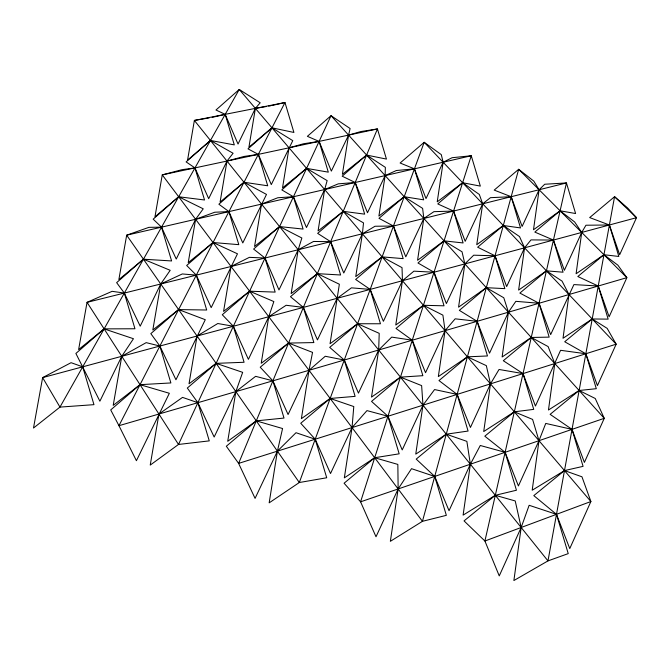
<?xml version="1.0" encoding="UTF-8"?>
<svg xmlns="http://www.w3.org/2000/svg" width="670" height="670" viewBox="0 0 670 670"><rect width="100%" height="100%" fill="white"/><g stroke="black" fill="none" stroke-linecap="round" stroke-linejoin="round"><path stroke-width="1" d="M212.139 117.384L225.187 114.352L238.034 144.05L255.379 108.381L260.203 102.786L239.24 89.462L215.975 110.014L225.187 114.352L234.299 144.888L210.447 140.465L187.567 160.122L194.375 120.441L284.976 102.527L293.912 132.451L271.978 127.819L248.922 147.207L255.379 108.381L266.61 106.48M271.719 105.559L284.976 102.527L118.959 425.693L136.412 460.709L169.351 393.282L140.03 384.672L113.205 405.375L121.764 356.306L133.456 338.719L104.11 328.878L78.616 349.581L87.041 302.354L112.116 291.324L124.327 293.066L140.198 326.164L160.733 283.996L170.205 270.312L143.43 259.206L118.858 279.599L126.672 235.187L148.908 227.348L161.52 227.155L176.252 259.055L195.607 219.299L203.236 208.822L178.681 196.762L154.971 216.795L162.249 174.887L182.081 169.661L194.962 167.902L208.688 198.672L226.988 161.068L233.093 153.254L210.447 140.465L186.109 161.905L194.962 167.902L204.534 199.987L178.681 196.762L153.17 219.149L161.52 227.155L171.604 260.948L143.43 259.206L116.639 282.639L124.327 293.066L134.963 328.769L104.11 328.878L75.886 353.459L99.889 401.196L121.764 356.306L146.186 342.638L159.87 346.038L175.95 379.764L205.288 319.707L178.597 309.59L152.81 330.034L160.733 283.996L182.29 273.955L196.302 275.135L211.192 307.63L237.482 253.804L213.052 242.523L188.228 262.657L195.607 219.299L214.743 212.231L228.931 211.611L242.791 242.942L266.493 194.417L244.006 182.265L220.103 202.038L226.988 161.068L244.064 156.445L258.335 154.368L271.291 184.602L292.765 140.641L271.978 127.819L247.984 148.857L258.335 154.368L267.715 185.783L244.006 182.265L218.872 204.216L228.931 211.611L238.796 244.659L213.052 242.523L186.662 265.479L196.302 275.135L206.695 310.009L178.597 309.59L150.825 333.635L159.87 346.038L170.875 382.947L140.03 384.672L110.717 409.923L118.959 425.693L626.86 277.673L617.882 265.169L603.955 254.726L576.108 273.745L581.711 232.448L585.948 225.229L609.39 224.994L619.658 254.726L636.5 217.691L627.597 207.96L614.566 196.695L589.675 217.583L609.39 224.994L618.82 256.459L603.955 254.726L577.825 276.526L598.235 286.015L609.122 316.793L626.86 277.673L518.672 169.292L494.2 190.104L511.177 196.712L522.123 226.443L539.099 189.752L544.727 184.242L566.443 182.944L575.605 213.537L560.103 210.799L533.496 229.743L539.099 189.752L533.772 181.101L518.672 169.292L422.443 521.327L390.359 541.327L398.139 488.966L397.846 464.419L374.681 457.736L344.33 477.861L352.043 427.586L353.785 406.548L330.159 398.457L301.383 418.658L309.012 370.301L312.547 352.387L288.561 343.074L261.225 363.282L268.771 316.717L273.854 301.567L249.609 291.199L223.579 311.391L231.041 266.484L249.366 257.355L265.002 258.025L278.98 289.926L298.192 249.759L301.86 238.009L279.591 226.586L254.566 246.451L261.534 204.099L277.816 197.742L293.435 196.745L306.483 227.515L324.649 189.543L327.153 180.615L306.592 168.379L282.514 187.885L289.038 147.819L303.577 143.757L319.113 141.395L331.34 171.11L348.567 135.106L350.109 128.523L331.039 115.684L307.379 136.328L319.113 141.395L328.3 172.156L306.592 168.379L281.819 189.911L293.435 196.745L303.083 229.073L279.591 226.586L253.603 249.072L265.002 258.025L275.169 292.103L249.609 291.199L222.281 314.741L233.344 326.257L248.394 359.346L268.771 316.717L286.14 305.269L303.368 307.404L317.463 339.883L337.161 298.301L351.44 287.84L370.183 289.406L383.391 321.307L402.452 280.713L413.901 271.166L434.009 272.221L446.396 303.552L464.854 263.913L473.69 255.195L495.03 255.789L506.662 286.567L524.551 247.841L530.992 239.902L553.437 240.061L564.358 270.312L581.711 232.448L574.659 221.971L560.103 210.799L534.827 232.088L553.437 240.061L563.06 272.204L546.427 270.839L518.614 290.093L524.551 247.841L519.518 236.56L503.312 225.505L476.755 244.692L482.676 203.806L479.326 194.468L462.627 182.726L437.234 201.821L443.13 162.232L441.287 154.628L424.177 142.3L400.107 163.019L414.428 168.848L426.028 198.571L443.13 162.232L452.082 157.718L471.253 155.75L480.331 186.109L462.627 182.726L437.786 203.931L453.565 211.058L465.181 241.309L482.676 203.806L490.448 197.675L511.177 196.712L520.523 227.934L503.312 225.505L477.643 247.213L495.03 255.789L504.853 288.636L486.311 287.681L458.556 307.17L464.854 263.913L462.024 251.778L444.034 240.857L417.561 260.287L423.825 218.462L422.619 208.378L404.194 196.729L378.902 216.075L385.124 175.599L385.367 167.358L366.591 155.072L342.387 174.317L348.567 135.106L360.745 131.571L377.436 128.942L386.448 159.083L366.591 155.072L342.177 176.185L355.209 182.5L367.503 212.742L385.124 175.599L396.33 170.523L414.428 168.848L423.691 199.844L404.194 196.729L378.986 218.345L393.441 226.033L405.794 256.811L423.825 218.462L433.925 211.67L453.565 211.058L463.104 242.95L444.034 240.857L417.971 262.992L434.009 272.221L444.043 305.813L423.432 305.294L395.769 325.025L402.452 280.713L402.034 267.648L382.118 256.886L355.753 276.568L362.386 233.771L363.517 222.884L343.241 211.335L318.066 230.932L324.649 189.543L338.291 183.848L355.209 182.5L364.664 214.149L343.241 211.335L317.647 233.378L330.645 241.677L343.785 273.008L362.386 233.771L375.007 226.251L393.441 226.033L403.181 258.628L382.118 256.886L355.644 279.474L370.183 289.406L380.451 323.769L357.587 323.736L330.059 343.71L339.363 284.231L317.379 273.653L291.157 293.586L298.192 249.759L313.543 241.468L330.645 241.677L340.595 274.993L317.379 273.653L290.478 296.709L303.368 307.404L313.87 342.571L288.561 343.074L260.228 367.227L272.891 380.828L288.083 414.529L309.012 370.301L325.26 356.256L344.263 360.033L358.458 393.106L378.676 350L391.707 337.111L412.268 340.209L425.534 372.688L445.073 330.653L455.165 318.82L477.115 321.315L489.527 353.199L508.438 312.187L515.841 301.333L539.048 303.267L550.665 334.59L573.905 284.591L598.235 286.015L608.151 319.129L592.205 318.979L563.018 338.266L568.972 294.54L562.055 281.115L546.427 270.839L519.878 293.075L539.048 303.267L549.174 337.127L531.26 337.462L502.115 356.984L508.438 312.187L503.781 297.765L486.311 287.681L459.335 310.361L477.115 321.315L487.475 355.963L467.409 356.834L438.339 376.574L445.073 330.653L442.895 315.151L423.432 305.294L396.012 328.451L412.268 340.209L422.862 375.686L400.459 377.135L371.507 397.109L378.676 350L379.212 333.342L357.587 323.736L329.715 347.378L344.263 360.033L355.117 396.364L330.159 398.457L300.738 423.264L315.202 439.219L330.519 473.531L352.043 427.586L366.967 410.609L387.947 416.246L402.218 449.922L422.971 405.183L434.562 389.555L457.141 394.396L470.441 427.452L490.482 383.868L499.033 369.472L523.027 373.592L535.439 406.045L560.581 350.301L585.848 353.752L597.431 385.627L616.174 344.179L607.154 328.35L592.205 318.979L564.718 341.759L585.848 353.752L596.308 388.692L579.131 390.493L548.47 410.007L554.81 363.55L548.11 346.574L531.26 337.462L503.304 360.72L523.027 373.592L533.73 409.37L514.326 411.807L483.723 431.53L490.482 383.868L486.336 365.644L467.409 356.834L438.984 380.577L457.141 394.396L468.095 431.053L446.262 434.194L415.76 454.118L422.971 405.183L421.631 385.61L400.459 377.135L371.54 401.405L387.947 416.246L399.169 453.825L374.681 457.736L344.087 483.221L360.586 501.83L376.004 536.77L398.139 488.966L411.522 468.673L434.721 476.429L449.042 510.707L470.365 464.209L480.281 445.491L505.105 452.309L518.413 485.951L538.981 440.701L545.749 423.423L572.021 429.378L584.399 462.409L604.256 418.323L595.253 398.491L579.131 390.493L550.129 414.353L572.021 429.378L583.084 466.362L564.483 470.583L532.198 490.222L538.981 440.701L532.591 419.412L514.326 411.807L484.812 436.187L505.105 452.309L516.444 490.231L495.314 495.298L463.104 515.121L470.365 464.209L466.864 441.363L446.262 434.194L416.212 459.109L434.721 476.429L446.346 515.339L422.443 521.327L162.249 174.887L377.436 128.942L238.621 463.397L255.077 498.38L277.413 451.153L282.572 428.532L256.275 420.869L227.716 441.287L235.857 391.623L242.666 372.344L216.134 363.358L189.015 383.81L197.055 336.03L217.792 323.518L233.344 326.257L244.089 362.269L216.134 363.358L187.315 388.047L197.885 402.687L214.157 437.033L235.857 391.623L255.622 376.331L272.891 380.828L284.005 418.063L256.275 420.869L226.334 446.237L238.621 463.397L616.174 344.179L424.177 142.3L299.314 482.526L269.164 502.852L277.413 451.153L296.006 432.711L315.202 439.219L326.709 477.76L299.314 482.526L126.672 235.187L471.253 155.75L360.586 501.83L604.256 418.323L331.039 115.684L178.505 444.453L150.231 465.097L158.932 414.043L182.542 397.385L197.885 402.687L209.266 440.877L178.505 444.453L87.041 302.354L566.443 182.944L484.904 541.008L499.251 575.899L521.168 527.499L529.141 505.289L556.485 514.342L569.768 548.579L590.89 501.52L581.954 476.797L564.483 470.583L533.797 495.616L556.485 514.342L568.235 553.621L547.976 560.891L513.882 580.538L521.168 527.499L515.222 500.951L495.314 495.298L464.05 520.9L484.904 541.008L590.89 501.52L239.24 89.462L59.965 407.1L33.5 428.038L42.629 377.612L71.079 362.688L82.695 366.825L93.968 404.663L59.965 407.1L42.629 377.612L636.5 217.691L614.566 196.695L547.976 560.891L194.375 120.441L209.182 117.895M268.653 106.136L270.697 105.793"/></g></svg>
